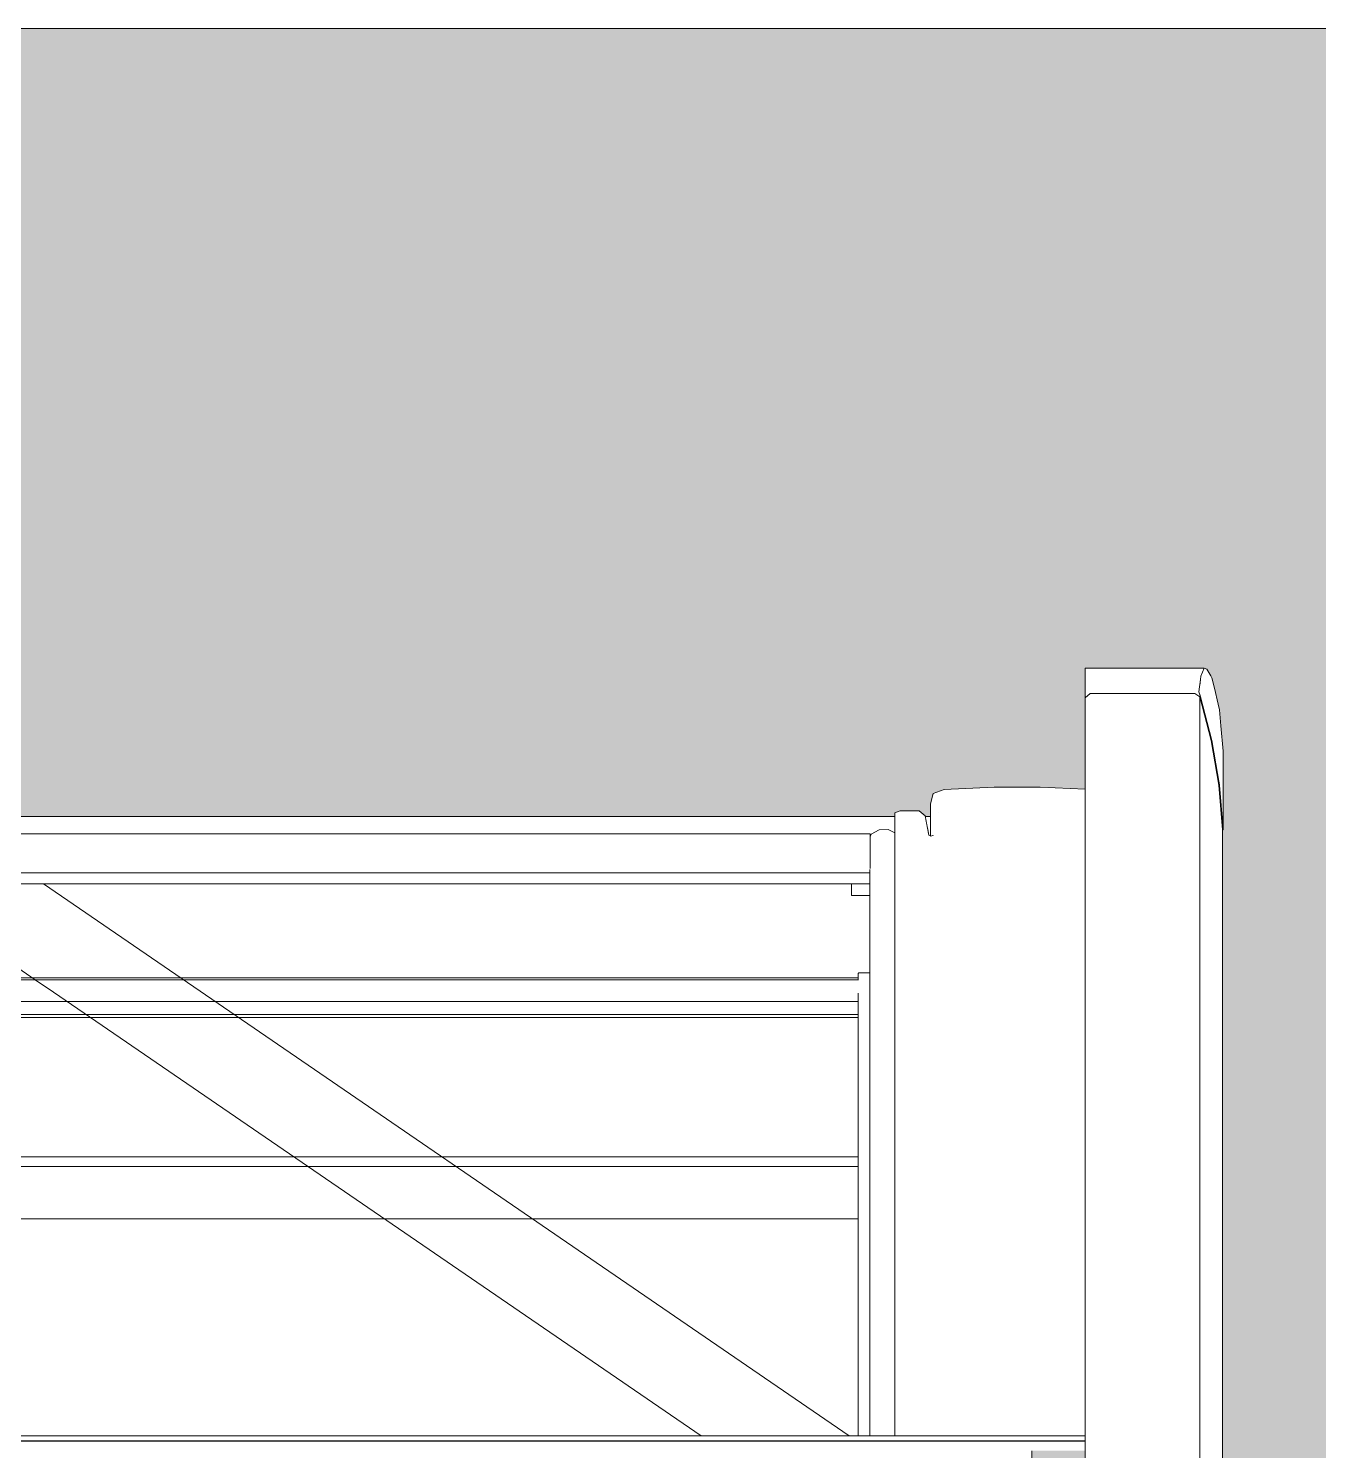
# Model space of a CAD drawing. Header units: metres. Extents: x -208 to 1512, y -277 to 123.
# Drawn here: x 10.815 to 11.269, y -0.899 to -0.399 of the extents above; entities that cross this region are included whole.
import ezdxf

# ---------------------------------------------------------------- set-up
doc = ezdxf.new("R2010")
doc.units = ezdxf.units.M
doc.header["$MEASUREMENT"] = 0
doc.linetypes.add('Wipeout_Contour', pattern=[1, 0, -1])
doc.layers.add('325 Dachfenster', color=7, linetype='Continuous')
doc.layers.add('330 Dachaufbau', color=7, linetype='Continuous')

# ---------------------------------------------------------------- blocks, each defined once
blk = doc.blocks.new('Dachfläche_7_4', base_point=(6.325, -0.39851))
at = {"layer": '330 Dachaufbau', "color": 7, "linetype": 'Continuous', "lineweight": 18, "flags": 128}
blk.add_lwpolyline([(6.325, -0.39851), (12.655, -0.39851)], dxfattribs=at)
at = {"color": 254, "linetype": 'Wipeout_Contour', "lineweight": 0, "ltscale": 38.158556}
blk.add_wipeout([(11.16835, -0.73222), (7.80835, -0.73222), (7.80835, -0.76511), (11.16835, -0.76511)], dxfattribs=at).dxf.layer = '330 Dachaufbau'
at = {"layer": '330 Dachaufbau', "linetype": 'Continuous', "lineweight": 0, "true_color": 0x000000}
h = blk.add_hatch(color=18, dxfattribs=at)
h.paths.add_polyline_path([(6.325, -0.39851), (6.325, -1.51148), (12.655, -1.51148), (12.655, -0.39851)])
h.paths.add_polyline_path([(7.80835, -1.24173), (7.80835, -0.73222), (11.16835, -0.73222), (11.16835, -1.24173)], flags=0)
at = {"layer": '330 Dachaufbau', "color": 7, "linetype": 'Continuous', "lineweight": 18, "flags": 128}
blk.add_lwpolyline([(11.16835, -0.73222), (7.80835, -0.73222)], dxfattribs=at)
at = {"color": 254, "linetype": 'Wipeout_Contour', "lineweight": 0, "ltscale": 38.186837}
blk.add_wipeout([(11.16835, -0.8121), (7.80835, -0.8121), (7.80835, -0.83559), (11.16835, -0.83559)], dxfattribs=at).dxf.layer = '330 Dachaufbau'
at = {"layer": '330 Dachaufbau', "color": 7, "linetype": 'Continuous', "lineweight": 18, "flags": 128}
blk.add_lwpolyline([(7.80835, -0.83559), (11.16835, -0.83559)], dxfattribs=at)
at = {"color": 254, "linetype": 'Wipeout_Contour', "lineweight": 0, "ltscale": 38.173574}
blk.add_wipeout([(11.16835, -0.76511), (7.80835, -0.76511), (7.80835, -0.8121), (11.16835, -0.8121)], dxfattribs=at).dxf.layer = '330 Dachaufbau'
at = {"layer": '330 Dachaufbau', "color": 7, "linetype": 'Continuous', "lineweight": 18, "flags": 128}
blk.add_lwpolyline([(11.16835, -1.24173), (11.16835, -0.73222)], dxfattribs=at)
blk = doc.blocks.new('VELUX SlopeRoofBundle[15]_4')
at = {"color": 254, "linetype": 'Wipeout_Contour', "lineweight": 0, "ltscale": 44.660429}
blk.add_wipeout([(11.1221, -0.89401), (11.1287, -0.89401), (11.1287, -0.674), (11.1221, -0.674)], dxfattribs=at).dxf.layer = '325 Dachfenster'
at = {"color": 254, "linetype": 'Wipeout_Contour', "lineweight": 0, "ltscale": 44.875199}
blk.add_wipeout([(11.1872, -0.67429), (11.1713, -0.67361), (11.1713, -0.89401), (11.1872, -0.89401)], dxfattribs=at).dxf.layer = '325 Dachfenster'
at = {"color": 254, "linetype": 'Wipeout_Contour', "lineweight": 0, "ltscale": 43.378196}
blk.add_wipeout([(10.5085, -0.68952), (10.5085, -0.69273), (11.1115, -0.69273), (11.1115, -0.68952)], dxfattribs=at).dxf.layer = '325 Dachfenster'
at = {"color": 254, "linetype": 'Wipeout_Contour', "lineweight": 0, "ltscale": 43.380419}
blk.add_wipeout([(10.5086, -0.69965), (10.5086, -0.69974), (11.1114, -0.69974), (11.1114, -0.69965)], dxfattribs=at).dxf.layer = '325 Dachfenster'
at = {"color": 254, "linetype": 'Wipeout_Contour', "lineweight": 0, "ltscale": 44.643573}
blk.add_wipeout([(11.1221, -0.674), (11.1202, -0.67466), (11.1202, -0.89401), (11.1221, -0.89401)], dxfattribs=at).dxf.layer = '325 Dachfenster'
at = {"color": 254, "linetype": 'Wipeout_Contour', "lineweight": 0, "ltscale": 44.678053}
blk.add_wipeout([(11.1287, -0.89401), (11.1308, -0.89401), (11.1308, -0.67569), (11.1287, -0.674)], dxfattribs=at).dxf.layer = '325 Dachfenster'
at = {"color": 254, "linetype": 'Wipeout_Contour', "lineweight": 0, "ltscale": 43.379979}
blk.add_wipeout([(10.5086, -0.69624), (10.5086, -0.69965), (11.1114, -0.69965), (11.1114, -0.69624)], dxfattribs=at).dxf.layer = '325 Dachfenster'
at = {"color": 254, "linetype": 'Wipeout_Contour', "lineweight": 0, "ltscale": 43.374923}
blk.add_wipeout([(10.4998, -0.676), (10.4998, -0.67999), (11.1202, -0.67999), (11.1202, -0.676)], dxfattribs=at).dxf.layer = '325 Dachfenster'
at = {"color": 254, "linetype": 'Wipeout_Contour', "lineweight": 0, "ltscale": 66.213234}
blk.add_wipeout([(11.1329, -0.68293), (11.1329, -0.89401), (11.1337, -0.89401), (11.1337, -0.68263), (11.1336, -0.68267), (11.1336, -0.68268)], dxfattribs=at).dxf.layer = '325 Dachfenster'
at = {"color": 254, "linetype": 'Wipeout_Contour', "lineweight": 0, "ltscale": 43.379343}
blk.add_wipeout([(10.5086, -0.69584), (11.1114, -0.69584), (11.1114, -0.69537), (10.5086, -0.69537)], dxfattribs=at).dxf.layer = '325 Dachfenster'
at = {"layer": '325 Dachfenster', "linetype": 'Continuous', "lineweight": 0, "flags": 128}
blk.add_lwpolyline([(10.4998, -0.676), (11.1202, -0.676)], dxfattribs=at)
at = {"color": 254, "linetype": 'Wipeout_Contour', "lineweight": 0, "ltscale": 151.694744}
blk.add_wipeout([(10.4998, -0.67999), (10.4998, -0.6817), (10.5022, -0.6806), (10.5053, -0.6807), (10.5081, -0.6822), (10.5085, -0.6831), (10.5085, -0.68212), (11.1115, -0.68212), (11.1115, -0.6831), (11.1119, -0.6822), (11.1147, -0.6807), (11.1178, -0.6806), (11.1202, -0.6817), (11.1202, -0.67999)], dxfattribs=at).dxf.layer = '325 Dachfenster'
at = {"color": 254, "linetype": 'Wipeout_Contour', "lineweight": 0, "ltscale": 44.689759}
blk.add_wipeout([(11.1321, -0.68255), (11.1321, -0.89401), (11.1329, -0.89401), (11.1329, -0.68293)], dxfattribs=at).dxf.layer = '325 Dachfenster'
at = {"color": 254, "linetype": 'Wipeout_Contour', "lineweight": 0, "ltscale": 43.379461}
blk.add_wipeout([(10.5086, -0.69624), (11.1114, -0.69624), (11.1114, -0.69584), (10.5086, -0.69584)], dxfattribs=at).dxf.layer = '325 Dachfenster'
at = {"color": 254, "linetype": 'Wipeout_Contour', "lineweight": 0, "ltscale": 44.698881}
blk.add_wipeout([(11.1357, -0.67577), (11.1337, -0.68263), (11.1337, -0.89401), (11.1357, -0.89401)], dxfattribs=at).dxf.layer = '325 Dachfenster'
at = {"color": 254, "linetype": 'Wipeout_Contour', "lineweight": 0, "ltscale": 44.63587}
blk.add_wipeout([(11.1178, -0.6806), (11.1178, -0.89401), (11.1202, -0.89401), (11.1202, -0.6817)], dxfattribs=at).dxf.layer = '325 Dachfenster'
at = {"color": 254, "linetype": 'Wipeout_Contour', "lineweight": 0, "ltscale": 43.376541}
blk.add_wipeout([(10.5085, -0.68212), (10.5085, -0.68725), (11.1115, -0.68725), (11.1115, -0.68212)], dxfattribs=at).dxf.layer = '325 Dachfenster'
at = {"color": 254, "linetype": 'Wipeout_Contour', "lineweight": 0, "ltscale": 86.713815}
blk.add_wipeout([(11.1115, -0.69344), (10.5085, -0.69344), (10.5085, -0.6943), (10.5086, -0.69458), (10.5086, -0.69537), (11.1114, -0.69537), (11.1114, -0.69458), (11.1115, -0.6943)], dxfattribs=at).dxf.layer = '325 Dachfenster'
at = {"color": 254, "linetype": 'Wipeout_Contour', "lineweight": 0, "ltscale": 44.686017}
blk.add_wipeout([(11.1308, -0.67569), (11.1308, -0.89401), (11.1321, -0.89401), (11.1321, -0.68255)], dxfattribs=at).dxf.layer = '325 Dachfenster'
at = {"color": 254, "linetype": 'Wipeout_Contour', "lineweight": 0, "ltscale": 44.743881}
blk.add_wipeout([(11.1375, -0.67436), (11.1375, -0.89401), (11.1551, -0.89401), (11.1551, -0.67361)], dxfattribs=at).dxf.layer = '325 Dachfenster'
at = {"color": 254, "linetype": 'Wipeout_Contour', "lineweight": 0, "ltscale": 43.377479}
blk.add_wipeout([(10.5085, -0.68952), (11.1115, -0.68952), (11.1115, -0.68725), (10.5085, -0.68725)], dxfattribs=at).dxf.layer = '325 Dachfenster'
at = {"color": 254, "linetype": 'Wipeout_Contour', "lineweight": 0, "ltscale": 43.37869}
blk.add_wipeout([(10.5085, -0.69344), (11.1115, -0.69344), (11.1115, -0.69273), (10.5085, -0.69273)], dxfattribs=at).dxf.layer = '325 Dachfenster'
at = {"color": 254, "linetype": 'Wipeout_Contour', "lineweight": 0, "ltscale": 44.705317}
blk.add_wipeout([(11.1357, -0.89401), (11.1375, -0.89401), (11.1375, -0.67436), (11.1357, -0.67577)], dxfattribs=at).dxf.layer = '325 Dachfenster'
at = {"color": 254, "linetype": 'Wipeout_Contour', "lineweight": 0, "ltscale": 44.811104}
blk.add_wipeout([(11.1551, -0.89401), (11.1713, -0.89401), (11.1713, -0.67361), (11.1551, -0.67361)], dxfattribs=at).dxf.layer = '325 Dachfenster'
at = {"color": 254, "linetype": 'Wipeout_Contour', "lineweight": 0, "ltscale": 67.436198}
blk.add_wipeout([(11.1114, -0.69458), (11.1114, -0.89401), (11.1119, -0.89401), (11.1119, -0.6822), (11.1115, -0.6831), (11.1115, -0.6943)], dxfattribs=at).dxf.layer = '325 Dachfenster'
at = {"color": 254, "linetype": 'Wipeout_Contour', "lineweight": 0, "ltscale": 44.835992}
blk.add_wipeout([(11.1713, -0.66567), (11.1713, -0.67361), (11.1872, -0.67429), (11.1872, -0.66635)], dxfattribs=at).dxf.layer = '325 Dachfenster'
at = {"color": 254, "linetype": 'Wipeout_Contour', "lineweight": 0, "ltscale": 77.831279}
blk.add_wipeout([(11.1327, -0.67149), (11.1327, -0.68284), (11.1329, -0.68293), (11.1336, -0.68268), (11.1336, -0.68267), (11.13367, -0.68264), (11.1337, -0.68254)], dxfattribs=at).dxf.layer = '325 Dachfenster'
at = {"color": 254, "linetype": 'Wipeout_Contour', "lineweight": 0, "ltscale": 44.61322}
blk.add_wipeout([(11.1119, -0.6822), (11.1119, -0.89401), (11.1147, -0.89401), (11.1147, -0.6807)], dxfattribs=at).dxf.layer = '325 Dachfenster'
at = {"layer": '325 Dachfenster', "linetype": 'Continuous', "lineweight": 0, "flags": 128}
for points in [[(10.5085, -0.68212), (11.1115, -0.68212)], [(11.1115, -0.6943), (11.1115, -0.69344), (11.1115, -0.69273), (11.1115, -0.68952), (11.1115, -0.68725), (11.1115, -0.68212)], [(11.1115, -0.6831), (11.1119, -0.6822)], [(10.5086, -0.69584), (11.1114, -0.69584)]]:
    blk.add_lwpolyline(points, dxfattribs=at)
at = {"color": 254, "linetype": 'Wipeout_Contour', "lineweight": 0, "ltscale": 154.310159}
blk.add_wipeout([(11.22728, -0.63242), (11.1872, -0.63242), (11.1872, -0.63422), (11.1889, -0.63261), (11.2257, -0.63261), (11.2275, -0.63384), (11.2315, -0.64922), (11.2342, -0.66489), (11.2355, -0.68065), (11.2355, -0.68084), (11.2357, -0.68065), (11.2344, -0.66489), (11.2317, -0.64922), (11.2277, -0.63384)], dxfattribs=at).dxf.layer = '325 Dachfenster'
at = {"color": 254, "linetype": 'Wipeout_Contour', "lineweight": 0, "ltscale": 44.95508}
blk.add_wipeout([(11.1327, -0.67149), (11.1337, -0.68254), (11.1357, -0.67577), (11.13372, -0.66792)], dxfattribs=at).dxf.layer = '325 Dachfenster'
at = {"color": 254, "linetype": 'Wipeout_Contour', "lineweight": 0, "ltscale": 44.624721}
blk.add_wipeout([(11.1147, -0.6807), (11.1147, -0.89401), (11.1178, -0.89401), (11.1178, -0.6806)], dxfattribs=at).dxf.layer = '325 Dachfenster'
at = {"color": 254, "linetype": 'Wipeout_Contour', "lineweight": 0, "ltscale": 43.34217}
blk.add_wipeout([(10.82058, -0.69974), (11.1041, -0.89401), (11.1114, -0.89401), (11.1114, -0.69974)], dxfattribs=at).dxf.layer = '325 Dachfenster'
at = {"layer": '325 Dachfenster', "linetype": 'Continuous', "lineweight": 0, "flags": 128}
for points in [[(11.1119, -0.6822), (11.1147, -0.6807)], [(11.1147, -0.6807), (11.1178, -0.6806)], [(11.1178, -0.6806), (11.1202, -0.6817)], [(11.1075, -0.73098), (11.1073, -0.73126)], [(11.1114, -0.73098), (11.1075, -0.73098)], [(11.1073, -0.73126), (11.1073, -0.73343)]]:
    blk.add_lwpolyline(points, dxfattribs=at)
at = {"color": 254, "linetype": 'Wipeout_Contour', "lineweight": 0, "ltscale": 44.947063}
blk.add_wipeout([(11.1872, -0.63204), (11.1872, -0.63242), (11.22728, -0.63242), (11.22719, -0.63204)], dxfattribs=at).dxf.layer = '325 Dachfenster'
at = {"color": 254, "linetype": 'Wipeout_Contour', "lineweight": 0, "ltscale": 56.37077}
blk.add_wipeout([(11.23493, -0.64404), (11.2344, -0.63845), (11.2344, -0.66489), (11.2357, -0.68065), (11.2357, -0.65301)], dxfattribs=at).dxf.layer = '325 Dachfenster'
at = {"color": 254, "linetype": 'Wipeout_Contour', "lineweight": 0, "ltscale": 32.984137}
blk.add_wipeout([(11.1337, -0.66783), (11.1327, -0.67149), (11.13372, -0.66792)], dxfattribs=at).dxf.layer = '325 Dachfenster'
at = {"color": 254, "linetype": 'Wipeout_Contour', "lineweight": 0, "ltscale": 43.408897}
blk.add_wipeout([(10.79942, -0.69974), (10.5159, -0.89401), (11.1041, -0.89401), (10.82058, -0.69974)], dxfattribs=at).dxf.layer = '325 Dachfenster'
at = {"layer": '325 Dachfenster', "linetype": 'Continuous', "lineweight": 0, "flags": 128}
for points in [[(10.5086, -0.69965), (11.1114, -0.69965)], [(10.5086, -0.69974), (11.1114, -0.69974)], [(11.1049, -0.69974), (11.1049, -0.69982)], [(11.1049, -0.69982), (11.1049, -0.70059)], [(11.1049, -0.7038), (11.1049, -0.70059)], [(11.1114, -0.7038), (11.1049, -0.7038)], [(10.51257, -0.73343), (11.10743, -0.73343)], [(10.5127, -0.73275), (11.1073, -0.73275)], [(10.5127, -0.7411), (11.1073, -0.7411)], [(10.5127, -0.74563), (11.1073, -0.74563)], [(10.5127, -0.74673), (11.1073, -0.74673)], [(10.5127, -0.79585), (11.1073, -0.79585)], [(10.5127, -0.79923), (11.1073, -0.79923)], [(10.5127, -0.81769), (11.1073, -0.81769)]]:
    blk.add_lwpolyline(points, dxfattribs=at)
at = {"color": 254, "linetype": 'Wipeout_Contour', "lineweight": 0, "ltscale": 44.8678}
blk.add_wipeout([(11.2277, -0.62777), (11.22719, -0.63204), (11.22728, -0.63242), (11.2277, -0.63384)], dxfattribs=at).dxf.layer = '325 Dachfenster'
at = {"color": 254, "linetype": 'Wipeout_Contour', "lineweight": 0, "ltscale": 32.979145}
blk.add_wipeout([(11.1337, -0.66783), (11.1375, -0.67436), (11.1375, -0.66642)], dxfattribs=at).dxf.layer = '325 Dachfenster'
at = {"color": 254, "linetype": 'Wipeout_Contour', "lineweight": 0, "ltscale": 90.05812}
blk.add_wipeout([(11.2277, -0.62777), (11.2277, -0.63384), (11.2317, -0.64922), (11.2317, -0.6272), (11.2314, -0.6265), (11.23, -0.62414), (11.22903, -0.62373), (11.22782, -0.62659)], dxfattribs=at).dxf.layer = '325 Dachfenster'
at = {"color": 254, "linetype": 'Wipeout_Contour', "lineweight": 0, "ltscale": 33.489861}
blk.add_wipeout([(11.1337, -0.66783), (11.1357, -0.67577), (11.1375, -0.67436)], dxfattribs=at).dxf.layer = '325 Dachfenster'
at = {"layer": '325 Dachfenster', "linetype": 'Continuous', "lineweight": 0, "flags": 128}
blk.add_lwpolyline([(11.1327, -0.67149), (11.1337, -0.66783)], dxfattribs=at)
at = {"color": 254, "linetype": 'Wipeout_Contour', "lineweight": 0, "ltscale": 55.696669}
blk.add_wipeout([(11.22782, -0.62659), (11.1872, -0.62659), (11.1872, -0.63204), (11.22719, -0.63204), (11.2277, -0.62777)], dxfattribs=at).dxf.layer = '325 Dachfenster'
at = {"color": 254, "linetype": 'Wipeout_Contour', "lineweight": 0, "ltscale": 67.277436}
blk.add_wipeout([(11.2327, -0.63076), (11.2317, -0.6272), (11.2317, -0.64922), (11.2344, -0.66489), (11.2344, -0.63845), (11.23401, -0.63647)], dxfattribs=at).dxf.layer = '325 Dachfenster'
at = {"color": 254, "linetype": 'Wipeout_Contour', "lineweight": 0, "ltscale": 44.703133}
blk.add_wipeout([(11.1375, -0.66642), (11.1375, -0.67436), (11.1551, -0.67361), (11.1551, -0.66567)], dxfattribs=at).dxf.layer = '325 Dachfenster'
at = {"color": 254, "linetype": 'Wipeout_Contour', "lineweight": 0, "ltscale": 44.247044}
blk.add_wipeout([(11.13086, -0.676), (11.13161, -0.67999), (11.1327, -0.67999), (11.1327, -0.676)], dxfattribs=at).dxf.layer = '325 Dachfenster'
at = {"layer": '325 Dachfenster', "linetype": 'Continuous', "lineweight": 0, "flags": 128}
for points in [[(11.1202, -0.67466), (11.1221, -0.674), (11.1287, -0.674)], [(11.1287, -0.674), (11.1308, -0.67569)]]:
    blk.add_lwpolyline(points, dxfattribs=at)
at = {"color": 254, "linetype": 'Wipeout_Contour', "lineweight": 0, "ltscale": 44.974534}
blk.add_wipeout([(11.22903, -0.62373), (11.1872, -0.62373), (11.1872, -0.62659), (11.22782, -0.62659)], dxfattribs=at).dxf.layer = '325 Dachfenster'
at = {"color": 254, "linetype": 'Wipeout_Contour', "lineweight": 0, "ltscale": 44.930033}
blk.add_wipeout([(11.1872, -0.63422), (11.1872, -1.03016), (11.1889, -1.03016), (11.1889, -0.63261)], dxfattribs=at).dxf.layer = '325 Dachfenster'
at = {"color": 254, "linetype": 'Wipeout_Contour', "lineweight": 0, "ltscale": 91.427213}
blk.add_wipeout([(11.2275, -0.63384), (11.2275, -1.03123), (11.2277, -1.0319), (11.22811, -1.03349), (11.2285, -1.03411), (11.2296, -1.03671), (11.2315, -1.04422), (11.2315, -0.64922)], dxfattribs=at).dxf.layer = '325 Dachfenster'
at = {"color": 254, "linetype": 'Wipeout_Contour', "lineweight": 0, "ltscale": 44.777973}
blk.add_wipeout([(11.1551, -0.66567), (11.1551, -0.67361), (11.1713, -0.67361), (11.1713, -0.66567)], dxfattribs=at).dxf.layer = '325 Dachfenster'
at = {"color": 254, "linetype": 'Wipeout_Contour', "lineweight": 0, "ltscale": 45.125621}
blk.add_wipeout([(11.2342, -0.66489), (11.2342, -1.05607), (11.2355, -1.06427), (11.2355, -0.68065)], dxfattribs=at).dxf.layer = '325 Dachfenster'
at = {"color": 254, "linetype": 'Wipeout_Contour', "lineweight": 0, "ltscale": 34.010605}
blk.add_wipeout([(11.13445, -0.67999), (11.13447, -0.67999), (11.13563, -0.676)], dxfattribs=at).dxf.layer = '325 Dachfenster'
at = {"layer": '325 Dachfenster', "linetype": 'Continuous', "lineweight": 0, "flags": 128}
for points in [[(11.22903, -0.62373), (11.1872, -0.62373)], [(11.13086, -0.676), (11.1327, -0.676)]]:
    blk.add_lwpolyline(points, dxfattribs=at)
at = {"color": 254, "linetype": 'Wipeout_Contour', "lineweight": 0, "ltscale": 45.006758}
blk.add_wipeout([(11.1889, -1.03016), (11.2257, -1.03016), (11.2257, -0.63261), (11.1889, -0.63261)], dxfattribs=at).dxf.layer = '325 Dachfenster'
at = {"color": 254, "linetype": 'Wipeout_Contour', "lineweight": 0, "ltscale": 56.140596}
blk.add_wipeout([(11.2315, -0.64922), (11.2315, -1.04422), (11.2337, -1.05292), (11.2342, -1.05607), (11.2342, -0.66489)], dxfattribs=at).dxf.layer = '325 Dachfenster'
at = {"color": 254, "linetype": 'Wipeout_Contour', "lineweight": 0, "ltscale": 44.202531}
blk.add_wipeout([(11.1327, -0.67999), (11.13161, -0.67999), (11.1321, -0.68255), (11.1327, -0.68284)], dxfattribs=at).dxf.layer = '325 Dachfenster'
at = {"layer": '325 Dachfenster', "linetype": 'Continuous', "lineweight": 0, "flags": 128}
for points in [[(11.1872, -0.63204), (11.1872, -0.62659), (11.1872, -0.62373)], [(11.1872, -0.63242), (11.1872, -0.63204)], [(11.1872, -0.63422), (11.1872, -0.63242)], [(11.1889, -0.63261), (11.1872, -0.63422)], [(11.2357, -0.68065), (11.2357, -0.65301)], [(11.1337, -0.66783), (11.1375, -0.66642), (11.1551, -0.66567), (11.1713, -0.66567), (11.1872, -0.66635)], [(11.2355, -0.68065), (11.2355, -1.06427)], [(11.2355, -0.68084), (11.2357, -0.68065)]]:
    blk.add_lwpolyline(points, dxfattribs=at)
at = {"color": 254, "linetype": 'Wipeout_Contour', "lineweight": 0, "ltscale": 67.07594}
blk.add_wipeout([(11.2257, -0.63261), (11.2257, -1.03016), (11.22717, -1.03016), (11.22725, -1.03038), (11.2275, -1.03123), (11.2275, -0.63384)], dxfattribs=at).dxf.layer = '325 Dachfenster'
at = {"color": 254, "linetype": 'Wipeout_Contour', "lineweight": 0, "ltscale": 56.299035}
blk.add_wipeout([(11.1337, -0.68254), (11.13367, -0.68264), (11.1337, -0.68263), (11.13447, -0.67999), (11.13445, -0.67999)], dxfattribs=at).dxf.layer = '325 Dachfenster'
at = {"color": 254, "linetype": 'Wipeout_Contour', "lineweight": 0, "ltscale": 43.440064}
blk.add_wipeout([(11.1872, -0.89401), (10.4328, -0.89401), (10.4328, -0.89575), (11.1872, -0.89575)], dxfattribs=at).dxf.layer = '325 Dachfenster'
at = {"layer": '325 Dachfenster', "linetype": 'Continuous', "lineweight": 0, "flags": 128}
for points in [[(11.22719, -0.63204), (11.2277, -0.62777), (11.22782, -0.62659), (11.22903, -0.62373), (11.23, -0.62414), (11.2314, -0.6265), (11.2317, -0.6272), (11.2327, -0.63076), (11.23401, -0.63647), (11.2344, -0.63845), (11.23493, -0.64404), (11.2357, -0.65301)], [(11.2257, -0.63261), (11.1889, -0.63261)], [(11.2275, -0.63384), (11.2257, -0.63261)], [(11.22719, -0.63204), (11.22728, -0.63242)], [(11.2357, -0.68065), (11.2344, -0.66489), (11.2317, -0.64922), (11.2277, -0.63384), (11.22728, -0.63242)], [(11.2275, -0.63384), (11.2275, -1.03123)], [(11.2355, -0.68065), (11.2342, -0.66489), (11.2315, -0.64922), (11.2275, -0.63384)], [(11.1308, -0.67569), (11.1321, -0.68255)], [(11.1327, -0.68284), (11.1327, -0.67149)], [(11.1321, -0.68255), (11.1329, -0.68293)], [(11.1329, -0.68293), (11.1336, -0.68268)], [(11.1336, -0.68268), (11.1336, -0.68267)], [(11.13367, -0.68264), (11.1337, -0.68254)]]:
    blk.add_lwpolyline(points, dxfattribs=at)
at = {"color": 254, "linetype": 'Wipeout_Contour', "lineweight": 0, "ltscale": 43.440508}
blk.add_wipeout([(10.4328, -0.89593), (10.4328, -0.89652), (11.1872, -0.89652), (11.1872, -0.89593)], dxfattribs=at).dxf.layer = '325 Dachfenster'
at = {"color": 254, "linetype": 'Wipeout_Contour', "lineweight": 0, "ltscale": 43.441267}
blk.add_wipeout([(10.4328, -0.89768), (10.4328, -0.89922), (11.1872, -0.89922), (11.1872, -0.89768)], dxfattribs=at).dxf.layer = '325 Dachfenster'
at = {"color": 254, "linetype": 'Wipeout_Contour', "lineweight": 0, "ltscale": 43.440375}
blk.add_wipeout([(10.4328, -0.89593), (11.1872, -0.89593), (11.1872, -0.89575), (10.4328, -0.89575)], dxfattribs=at).dxf.layer = '325 Dachfenster'
at = {"layer": '325 Dachfenster', "linetype": 'Continuous', "lineweight": 0, "flags": 128}
for points in [[(11.1202, -0.67466), (11.1202, -0.89401)], [(11.1114, -0.69458), (11.1114, -0.89401)], [(10.82058, -0.69974), (11.1041, -0.89401)], [(10.81, -0.7282), (10.81764, -0.73343), (10.82413, -0.73788), (11.05199, -0.89401)], [(11.1073, -0.73814), (11.1073, -0.89401)], [(11.1872, -0.89401), (10.4328, -0.89401)]]:
    blk.add_lwpolyline(points, dxfattribs=at)
at = {"color": 254, "linetype": 'Wipeout_Contour', "lineweight": 0, "ltscale": 43.440808}
blk.add_wipeout([(10.4328, -0.89652), (10.4328, -0.89768), (11.1872, -0.89768), (11.1872, -0.89652)], dxfattribs=at).dxf.layer = '325 Dachfenster'
at = {"layer": '325 Dachfenster', "linetype": 'Continuous', "lineweight": 0, "flags": 128}
for points in [[(11.1872, -0.63422), (11.1872, -1.03016)], [(11.1872, -0.89575), (10.4328, -0.89575)]]:
    blk.add_lwpolyline(points, dxfattribs=at)
blk = doc.blocks.new('Dachfläche_31_4', base_point=(11.26, -0.41767))
at = {"layer": '325 Dachfenster', "color": 7, "linetype": 'Continuous', "lineweight": 13, "true_color": 0xf4f4f4, "flags": 128}
for points in [[(10.5127, -0.83465), (11.1073, -0.83465)], [(11.1073, -0.85476), (10.5127, -0.85476)]]:
    blk.add_lwpolyline(points, dxfattribs=at)
at = {"layer": '325 Dachfenster', "linetype": 'Continuous', "lineweight": 0}
blk.add_blockref('VELUX SlopeRoofBundle[15]_4', (0, 0), dxfattribs=at)

msp = doc.modelspace()

# ---------------------------------------------------------------- block references
at = {"layer": '330 Dachaufbau', "color": 7, "linetype": 'Continuous', "lineweight": 18}
msp.add_blockref('Dachfläche_7_4', (6.325, -0.39851), dxfattribs=at)

# ---------------------------------------------------------------- next in the draw order: block references
at = {"layer": '325 Dachfenster', "color": 7, "linetype": 'Continuous', "lineweight": 13, "true_color": 0xf4f4f4}
msp.add_blockref('Dachfläche_31_4', (11.26, -0.41767), dxfattribs=at)

doc.saveas('drawing.dxf')
